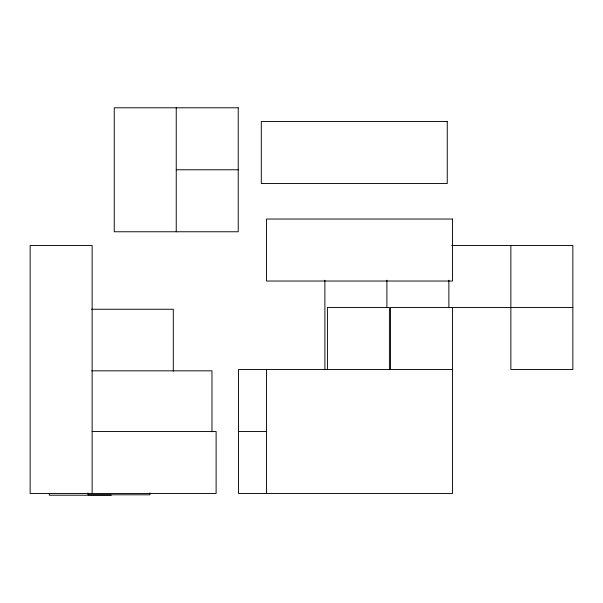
<?xml version="1.0" encoding="UTF-8"?>
<svg xmlns="http://www.w3.org/2000/svg" width="603" height="603" viewBox="0 0 603 603"><rect width="100%" height="100%" fill="white"/><g stroke="black" fill="none" stroke-linecap="round" stroke-linejoin="round"><path stroke-width="0.9" d="M176.242 169.775L238.23 169.775M451.692 245.504L572.85 245.504L572.85 369.481L510.862 369.481L510.862 245.504M572.85 307.492L390.518 307.492L390.518 369.481M91.588 309.249L173.302 309.249L173.302 371.237M452.506 369.481L238.471 369.481L238.471 493.458L452.506 493.458L452.506 307.492M91.754 370.822L211.97 370.822L211.97 431.869M92.138 431.469L216.115 431.469L216.115 493.458L30.15 493.458L30.15 245.504L92.138 245.504L92.138 493.458M238.471 431.469L266.647 431.469M111.306 495.214L49.318 495.214L49.318 493.337M448.873 280.252L448.873 307.492M389.41 369.481L389.41 307.492L327.421 307.492L327.421 369.481M386.885 280.252L386.885 307.492M324.889 280.252L324.889 369.481M266.541 369.481L266.541 493.458M176.242 107.786L176.242 231.763M149.981 492.922L149.981 494.799L87.993 494.799L87.993 492.922M238.23 107.786L114.253 107.786L114.253 231.763L238.23 231.763L238.23 107.786M447.26 121.527L261.295 121.527L261.295 183.516L447.26 183.516L447.26 121.527M452.506 219.04L266.541 219.04L266.541 281.028L452.506 281.028L452.506 219.04"/></g></svg>
